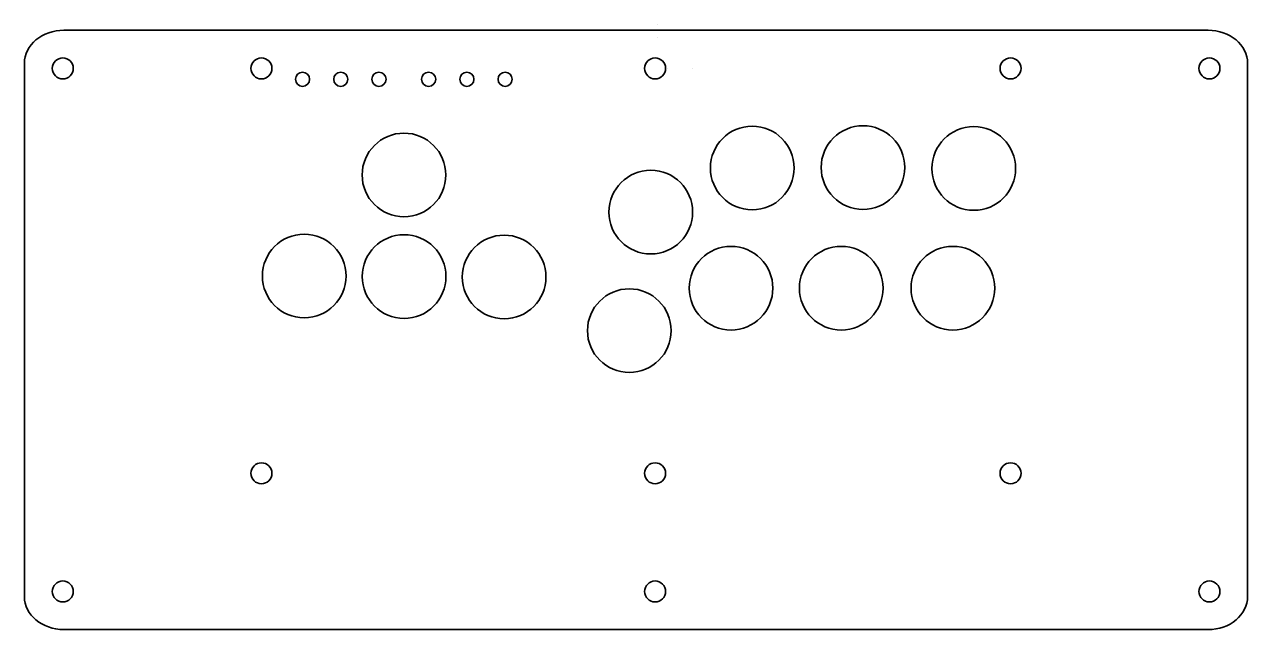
# Model space of a CAD drawing. Header units: millimetres. Extents: x 175 to 495, y 85 to 244.
import ezdxf

# ---------------------------------------------------------------- set-up
doc = ezdxf.new("R2010")
doc.units = ezdxf.units.MM
doc.header["$MEASUREMENT"] = 0
doc.layers.add('Layer 1', color=7, linetype='Continuous')

msp = doc.modelspace()

# ---------------------------------------------------------------- linework, layer by layer
at = {"layer": 'Layer 1', "lineweight": 35}
for points in [[(340.767, 243.7829), (340.767, 243.7829), (340.767, 243.7829), (340.767, 243.7829)], [(340.767, 243.7829), (340.767, 243.7829), (340.767, 243.7829), (340.767, 243.7829)], [(340.767, 243.7829), (340.767, 243.7829), (340.767, 243.7829), (340.767, 243.7829)], [(340.767, 243.7829), (340.767, 243.7829), (340.767, 243.7829), (340.767, 243.7829)], [(340.767, 243.7829), (340.767, 243.7829), (340.767, 243.7829), (340.767, 243.7829)], [(340.767, 243.7829), (340.767, 243.7829), (340.767, 243.7829), (340.767, 243.7829)], [(340.767, 240.2829), (340.767, 240.2829), (340.767, 240.2829), (340.767, 240.2829)], [(340.767, 240.2829), (340.767, 240.2829), (340.767, 240.2829), (340.767, 240.2829)], [(340.767, 240.2829), (340.767, 240.2829), (340.767, 240.2829), (340.767, 240.2829)], [(340.767, 240.2829), (340.767, 240.2829), (340.767, 240.2829), (340.767, 240.2829)], [(340.767, 240.2829), (340.767, 240.2829), (340.767, 240.2829), (340.767, 240.2829)], [(340.767, 240.2829), (340.767, 240.2829), (340.767, 240.2829), (340.767, 240.2829)], [(343.467, 232.2828), (343.467, 232.2828), (343.467, 232.2828), (343.467, 232.2828)], [(343.467, 232.2828), (343.467, 232.2828), (343.467, 232.2828), (343.467, 232.2828)], [(343.467, 232.2828), (343.467, 232.2828), (343.467, 232.2828), (343.467, 232.2828)], [(343.467, 232.2828), (343.467, 232.2828), (343.467, 232.2828), (343.467, 232.2828)], [(350.067, 232.2829), (350.067, 232.2829), (350.067, 232.2829), (350.067, 232.2829)], [(350.067, 232.2829), (350.067, 232.2829), (350.067, 232.2829), (350.067, 232.2829)], [(350.067, 232.2829), (350.067, 232.2829), (350.067, 232.2829), (350.067, 232.2829)], [(350.067, 232.2829), (350.067, 232.2829), (350.067, 232.2829), (350.067, 232.2829)], [(350.067, 232.2829), (350.067, 232.2829), (350.067, 232.2829), (350.067, 232.2829)], [(350.067, 232.2829), (350.067, 232.2829), (350.067, 232.2829), (350.067, 232.2829)]]:
    msp.add_open_spline(points, degree=3, dxfattribs=at)
for points, knots in [([(185.5422, 242.2617), (182.8171, 242.2617), (180.2035, 241.3546), (178.2766, 239.7402), (176.3497, 238.1258), (175.267, 235.9361), (175.267, 233.653), (175.267, 233.653), (175.267, 93.9917), (175.267, 93.9917), (175.267, 89.2372), (179.8674, 85.3829), (185.5422, 85.3829), (185.5422, 85.3829), (484.9918, 85.3829), (484.9918, 85.3829), (487.7169, 85.3829), (490.3305, 86.2899), (492.2574, 87.9044), (494.1844, 89.5188), (495.267, 91.7085), (495.267, 93.9917), (495.267, 93.9917), (495.267, 233.653), (495.267, 233.653), (495.267, 235.9361), (494.1843, 238.1258), (492.2574, 239.7402), (490.3305, 241.3546), (487.7169, 242.2617), (484.9918, 242.2617), (484.9918, 242.2617), (185.5422, 242.2617), (185.5422, 242.2617)], [0, 0, 0, 0, 0.09090909, 0.09090909, 0.09090909, 0.18181818, 0.18181818, 0.18181818, 0.27272727, 0.27272727, 0.27272727, 0.36363636, 0.36363636, 0.36363636, 0.45454545, 0.45454545, 0.45454545, 0.54545455, 0.54545455, 0.54545455, 0.63636364, 0.63636364, 0.63636364, 0.72727273, 0.72727273, 0.72727273, 0.81818182, 0.81818182, 0.81818182, 0.90909091, 0.90909091, 0.90909091, 1, 1, 1, 1]), ([(188.0487, 232.2829), (188.0487, 233.8017), (186.8175, 235.0329), (185.2987, 235.0329), (183.7799, 235.0329), (182.5487, 233.8017), (182.5487, 232.2829), (182.5487, 230.7641), (183.7799, 229.5329), (185.2987, 229.5329), (186.8175, 229.5329), (188.0487, 230.7641), (188.0487, 232.2829)], [0, 0, 0, 0, 0.25, 0.25, 0.25, 0.5, 0.5, 0.5, 0.75, 0.75, 0.75, 1, 1, 1, 1]), ([(240.017, 232.2829), (240.017, 233.8017), (238.7858, 235.0329), (237.267, 235.0329), (235.7482, 235.0329), (234.517, 233.8017), (234.517, 232.2829), (234.517, 230.7641), (235.7482, 229.5329), (237.267, 229.5329), (238.7858, 229.5329), (240.017, 230.7641), (240.017, 232.2829)], [0, 0, 0, 0, 0.25, 0.25, 0.25, 0.5, 0.5, 0.5, 0.75, 0.75, 0.75, 1, 1, 1, 1]), ([(343.017, 232.2829), (343.017, 233.8017), (341.7858, 235.0329), (340.267, 235.0329), (338.7482, 235.0329), (337.517, 233.8017), (337.517, 232.2829), (337.517, 230.7641), (338.7482, 229.5329), (340.267, 229.5329), (341.7858, 229.5329), (343.017, 230.7641), (343.017, 232.2829)], [0, 0, 0, 0, 0.25, 0.25, 0.25, 0.5, 0.5, 0.5, 0.75, 0.75, 0.75, 1, 1, 1, 1]), ([(436.017, 232.2829), (436.017, 233.8017), (434.7858, 235.0329), (433.267, 235.0329), (431.7482, 235.0329), (430.517, 233.8017), (430.517, 232.2829), (430.517, 230.7641), (431.7482, 229.5329), (433.267, 229.5329), (434.7858, 229.5329), (436.017, 230.7641), (436.017, 232.2829)], [0, 0, 0, 0, 0.25, 0.25, 0.25, 0.5, 0.5, 0.5, 0.75, 0.75, 0.75, 1, 1, 1, 1]), ([(488.0487, 232.2829), (488.0487, 233.8017), (486.8175, 235.0329), (485.2987, 235.0329), (483.7799, 235.0329), (482.5487, 233.8017), (482.5487, 232.2829), (482.5487, 230.7641), (483.7799, 229.5329), (485.2987, 229.5329), (486.8175, 229.5329), (488.0487, 230.7641), (488.0487, 232.2829)], [0, 0, 0, 0, 0.25, 0.25, 0.25, 0.5, 0.5, 0.5, 0.75, 0.75, 0.75, 1, 1, 1, 1]), ([(249.867, 229.4329), (249.867, 230.4546), (249.0387, 231.2829), (248.017, 231.2829), (246.9953, 231.2829), (246.167, 230.4546), (246.167, 229.4329), (246.167, 228.4112), (246.9953, 227.5829), (248.017, 227.5829), (249.0387, 227.5829), (249.867, 228.4112), (249.867, 229.4329)], [0, 0, 0, 0, 0.25, 0.25, 0.25, 0.5, 0.5, 0.5, 0.75, 0.75, 0.75, 1, 1, 1, 1]), ([(259.867, 229.4329), (259.867, 230.4546), (259.0387, 231.2829), (258.017, 231.2829), (256.9953, 231.2829), (256.167, 230.4546), (256.167, 229.4329), (256.167, 228.4112), (256.9953, 227.5829), (258.017, 227.5829), (259.0387, 227.5829), (259.867, 228.4112), (259.867, 229.4329)], [0, 0, 0, 0, 0.25, 0.25, 0.25, 0.5, 0.5, 0.5, 0.75, 0.75, 0.75, 1, 1, 1, 1]), ([(269.867, 229.4329), (269.867, 230.4546), (269.0387, 231.2829), (268.017, 231.2829), (266.9953, 231.2829), (266.167, 230.4546), (266.167, 229.4329), (266.167, 228.4112), (266.9953, 227.5829), (268.017, 227.5829), (269.0387, 227.5829), (269.867, 228.4112), (269.867, 229.4329)], [0, 0, 0, 0, 0.25, 0.25, 0.25, 0.5, 0.5, 0.5, 0.75, 0.75, 0.75, 1, 1, 1, 1]), ([(282.867, 229.4329), (282.867, 230.4546), (282.0387, 231.2829), (281.017, 231.2829), (279.9953, 231.2829), (279.167, 230.4546), (279.167, 229.4329), (279.167, 228.4112), (279.9953, 227.5829), (281.017, 227.5829), (282.0387, 227.5829), (282.867, 228.4112), (282.867, 229.4329)], [0, 0, 0, 0, 0.25, 0.25, 0.25, 0.5, 0.5, 0.5, 0.75, 0.75, 0.75, 1, 1, 1, 1]), ([(292.867, 229.4329), (292.867, 230.4546), (292.0387, 231.2829), (291.017, 231.2829), (289.9953, 231.2829), (289.167, 230.4546), (289.167, 229.4329), (289.167, 228.4112), (289.9953, 227.5829), (291.017, 227.5829), (292.0387, 227.5829), (292.867, 228.4112), (292.867, 229.4329)], [0, 0, 0, 0, 0.25, 0.25, 0.25, 0.5, 0.5, 0.5, 0.75, 0.75, 0.75, 1, 1, 1, 1]), ([(302.867, 229.4329), (302.867, 230.4546), (302.0387, 231.2829), (301.017, 231.2829), (299.9953, 231.2829), (299.167, 230.4546), (299.167, 229.4329), (299.167, 228.4112), (299.9953, 227.5829), (301.017, 227.5829), (302.0387, 227.5829), (302.867, 228.4112), (302.867, 229.4329)], [0, 0, 0, 0, 0.25, 0.25, 0.25, 0.5, 0.5, 0.5, 0.75, 0.75, 0.75, 1, 1, 1, 1]), ([(285.5168, 204.3808), (285.5168, 210.4283), (280.6143, 215.3308), (274.5668, 215.3308), (268.5193, 215.3308), (263.6168, 210.4283), (263.6168, 204.3808), (263.6168, 198.3333), (268.5192, 193.4308), (274.5668, 193.4308), (280.6143, 193.4308), (285.5168, 198.3332), (285.5168, 204.3808)], [0, 0, 0, 0, 0.25, 0.25, 0.25, 0.5, 0.5, 0.5, 0.75, 0.75, 0.75, 1, 1, 1, 1]), ([(376.6368, 206.2008), (376.6368, 212.2483), (371.7343, 217.1508), (365.6868, 217.1508), (359.6393, 217.1508), (354.7368, 212.2483), (354.7368, 206.2008), (354.7368, 200.1533), (359.6392, 195.2508), (365.6868, 195.2508), (371.7343, 195.2508), (376.6368, 200.1532), (376.6368, 206.2008)], [0, 0, 0, 0, 0.25, 0.25, 0.25, 0.5, 0.5, 0.5, 0.75, 0.75, 0.75, 1, 1, 1, 1]), ([(405.6068, 206.3208), (405.6068, 212.3683), (400.7043, 217.2708), (394.6568, 217.2708), (388.6093, 217.2708), (383.7068, 212.3683), (383.7068, 206.3208), (383.7068, 200.2733), (388.6092, 195.3708), (394.6568, 195.3708), (400.7043, 195.3708), (405.6068, 200.2732), (405.6068, 206.3208)], [0, 0, 0, 0, 0.25, 0.25, 0.25, 0.5, 0.5, 0.5, 0.75, 0.75, 0.75, 1, 1, 1, 1]), ([(434.5768, 206.0808), (434.5768, 212.1283), (429.6743, 217.0308), (423.6268, 217.0308), (417.5793, 217.0308), (412.6768, 212.1283), (412.6768, 206.0808), (412.6768, 200.0333), (417.5792, 195.1308), (423.6268, 195.1308), (429.6743, 195.1308), (434.5768, 200.0332), (434.5768, 206.0808)], [0, 0, 0, 0, 0.25, 0.25, 0.25, 0.5, 0.5, 0.5, 0.75, 0.75, 0.75, 1, 1, 1, 1]), ([(350.0768, 194.6708), (350.0768, 200.7183), (345.1743, 205.6208), (339.1268, 205.6208), (333.0793, 205.6208), (328.1768, 200.7183), (328.1768, 194.6708), (328.1768, 188.6233), (333.0792, 183.7208), (339.1268, 183.7208), (345.1743, 183.7208), (350.0768, 188.6232), (350.0768, 194.6708)], [0, 0, 0, 0, 0.25, 0.25, 0.25, 0.5, 0.5, 0.5, 0.75, 0.75, 0.75, 1, 1, 1, 1]), ([(259.4169, 177.9307), (259.4169, 183.9782), (254.5144, 188.8807), (248.4669, 188.8807), (242.4194, 188.8807), (237.5169, 183.9782), (237.5169, 177.9307), (237.5169, 171.8832), (242.4193, 166.9807), (248.4669, 166.9807), (254.5144, 166.9807), (259.4169, 171.8831), (259.4169, 177.9307)], [0, 0, 0, 0, 0.25, 0.25, 0.25, 0.5, 0.5, 0.5, 0.75, 0.75, 0.75, 1, 1, 1, 1]), ([(285.5314, 177.7877), (285.5314, 183.8352), (280.6289, 188.7377), (274.5814, 188.7377), (268.5339, 188.7377), (263.6314, 183.8352), (263.6314, 177.7877), (263.6314, 171.7402), (268.5338, 166.8377), (274.5814, 166.8377), (280.6289, 166.8377), (285.5314, 171.7401), (285.5314, 177.7877)], [0, 0, 0, 0, 0.25, 0.25, 0.25, 0.5, 0.5, 0.5, 0.75, 0.75, 0.75, 1, 1, 1, 1]), ([(311.7169, 177.6809), (311.7169, 183.7284), (306.8144, 188.6309), (300.7669, 188.6309), (294.7194, 188.6309), (289.8169, 183.7284), (289.8169, 177.6809), (289.8169, 171.6334), (294.7193, 166.7309), (300.7669, 166.7309), (306.8144, 166.7309), (311.7169, 171.6333), (311.7169, 177.6809)], [0, 0, 0, 0, 0.25, 0.25, 0.25, 0.5, 0.5, 0.5, 0.75, 0.75, 0.75, 1, 1, 1, 1]), ([(371.0768, 174.7408), (371.0768, 180.7883), (366.1743, 185.6908), (360.1268, 185.6908), (354.0793, 185.6908), (349.1768, 180.7883), (349.1768, 174.7408), (349.1768, 168.6933), (354.0792, 163.7908), (360.1268, 163.7908), (366.1743, 163.7908), (371.0768, 168.6932), (371.0768, 174.7408)], [0, 0, 0, 0, 0.25, 0.25, 0.25, 0.5, 0.5, 0.5, 0.75, 0.75, 0.75, 1, 1, 1, 1]), ([(399.9268, 174.7408), (399.9268, 180.7883), (395.0243, 185.6908), (388.9768, 185.6908), (382.9293, 185.6908), (378.0268, 180.7883), (378.0268, 174.7408), (378.0268, 168.6933), (382.9292, 163.7908), (388.9768, 163.7908), (395.0243, 163.7908), (399.9268, 168.6932), (399.9268, 174.7408)], [0, 0, 0, 0, 0.25, 0.25, 0.25, 0.5, 0.5, 0.5, 0.75, 0.75, 0.75, 1, 1, 1, 1]), ([(429.1368, 174.7408), (429.1368, 180.7883), (424.2343, 185.6908), (418.1868, 185.6908), (412.1393, 185.6908), (407.2368, 180.7883), (407.2368, 174.7408), (407.2368, 168.6933), (412.1392, 163.7908), (418.1868, 163.7908), (424.2343, 163.7908), (429.1368, 168.6932), (429.1368, 174.7408)], [0, 0, 0, 0, 0.25, 0.25, 0.25, 0.5, 0.5, 0.5, 0.75, 0.75, 0.75, 1, 1, 1, 1]), ([(344.4668, 163.6308), (344.4668, 169.6783), (339.5643, 174.5808), (333.5168, 174.5808), (327.4693, 174.5808), (322.5668, 169.6783), (322.5668, 163.6308), (322.5668, 157.5833), (327.4692, 152.6808), (333.5168, 152.6808), (339.5643, 152.6808), (344.4668, 157.5832), (344.4668, 163.6308)], [0, 0, 0, 0, 0.25, 0.25, 0.25, 0.5, 0.5, 0.5, 0.75, 0.75, 0.75, 1, 1, 1, 1]), ([(240.017, 126.2829), (240.017, 127.8017), (238.7858, 129.0329), (237.267, 129.0329), (235.7482, 129.0329), (234.517, 127.8017), (234.517, 126.2829), (234.517, 124.7641), (235.7482, 123.5329), (237.267, 123.5329), (238.7858, 123.5329), (240.017, 124.7641), (240.017, 126.2829)], [0, 0, 0, 0, 0.25, 0.25, 0.25, 0.5, 0.5, 0.5, 0.75, 0.75, 0.75, 1, 1, 1, 1]), ([(343.017, 126.2829), (343.017, 127.8017), (341.7858, 129.0329), (340.267, 129.0329), (338.7482, 129.0329), (337.517, 127.8017), (337.517, 126.2829), (337.517, 124.7641), (338.7482, 123.5329), (340.267, 123.5329), (341.7858, 123.5329), (343.017, 124.7641), (343.017, 126.2829)], [0, 0, 0, 0, 0.25, 0.25, 0.25, 0.5, 0.5, 0.5, 0.75, 0.75, 0.75, 1, 1, 1, 1]), ([(436.017, 126.2829), (436.017, 127.8017), (434.7858, 129.0329), (433.267, 129.0329), (431.7482, 129.0329), (430.517, 127.8017), (430.517, 126.2829), (430.517, 124.7641), (431.7482, 123.5329), (433.267, 123.5329), (434.7858, 123.5329), (436.017, 124.7641), (436.017, 126.2829)], [0, 0, 0, 0, 0.25, 0.25, 0.25, 0.5, 0.5, 0.5, 0.75, 0.75, 0.75, 1, 1, 1, 1]), ([(188.0487, 95.351), (188.0487, 96.8698), (186.8175, 98.101), (185.2987, 98.101), (183.7799, 98.101), (182.5487, 96.8698), (182.5487, 95.351), (182.5487, 93.8322), (183.7799, 92.601), (185.2987, 92.601), (186.8175, 92.601), (188.0487, 93.8322), (188.0487, 95.351)], [0, 0, 0, 0, 0.25, 0.25, 0.25, 0.5, 0.5, 0.5, 0.75, 0.75, 0.75, 1, 1, 1, 1]), ([(343.017, 95.3525), (343.017, 96.8713), (341.7858, 98.1025), (340.267, 98.1025), (338.7482, 98.1025), (337.517, 96.8713), (337.517, 95.3525), (337.517, 93.8337), (338.7482, 92.6025), (340.267, 92.6025), (341.7858, 92.6025), (343.017, 93.8337), (343.017, 95.3525)], [0, 0, 0, 0, 0.25, 0.25, 0.25, 0.5, 0.5, 0.5, 0.75, 0.75, 0.75, 1, 1, 1, 1]), ([(488.0487, 95.3525), (488.0487, 96.8713), (486.8175, 98.1025), (485.2987, 98.1025), (483.7799, 98.1025), (482.5487, 96.8713), (482.5487, 95.3525), (482.5487, 93.8337), (483.7799, 92.6025), (485.2987, 92.6025), (486.8175, 92.6025), (488.0487, 93.8337), (488.0487, 95.3525)], [0, 0, 0, 0, 0.25, 0.25, 0.25, 0.5, 0.5, 0.5, 0.75, 0.75, 0.75, 1, 1, 1, 1])]:
    msp.add_open_spline(points, degree=3, knots=knots, dxfattribs=at)

doc.saveas('drawing.dxf')
